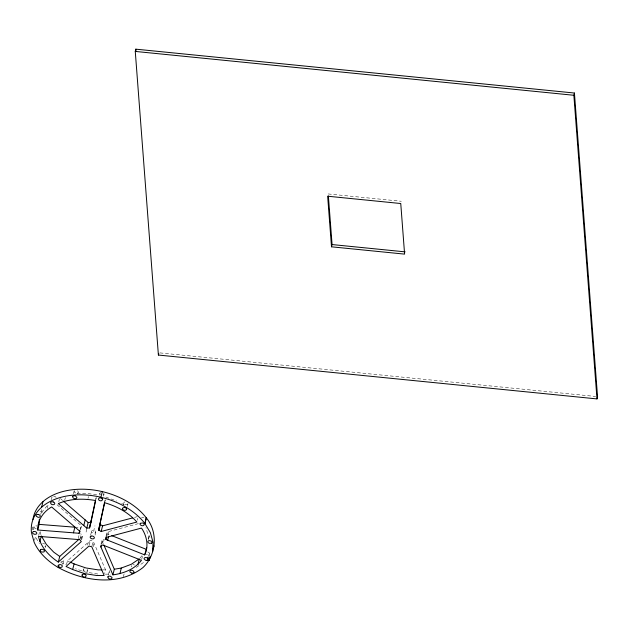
<?xml version="1.0" encoding="UTF-8"?>
<svg xmlns="http://www.w3.org/2000/svg" width="629" height="629" viewBox="0 0 629 629"><rect width="100%" height="100%" fill="white"/><g stroke="black" fill="none" stroke-linecap="round" stroke-linejoin="round"><path stroke-width="0.47" stroke-dasharray="3.15 2.36" d="M100.648 492.413L99.83 493.246L100.231 494.363A2.131 1.415 14 0 0 100.609 494.685M84.294 568.655A2.131 1.415 14 0 0 83.61 569.135L83.822 570.597A2.131 1.415 14 0 0 86.747 571.321L87.604 570.126A2.131 1.415 14 0 0 87.219 569.379M148.208 538.974L148.334 536.152L145.959 527.574M106.867 535.766L107.095 531.914L139.111 523.446M109.76 570.731A2.131 1.415 14 0 0 109.257 571.329L109.902 572.783M74.293 490.659L74.387 492.106A2.131 1.415 14 0 0 76.785 493.034A2.131 1.415 14 0 0 78.248 491.792L77.571 490.706M95.82 499.615L96.221 497.72M104.87 501.761L105.271 499.882M32.181 529.838L32.865 526.968L33.596 529.61M33.329 529.563L34.037 526.74M40.72 514.412L41.656 510.662M34.571 540.272L35.507 536.513A61.941 41.042 14 0 0 39.423 543.542M38.699 535.421L39.635 531.662M47.238 508.334L48.174 504.576L42.442 511.369L41.412 513.94M51.334 499.74L52.034 496.918A2.131 1.415 14 0 0 51.948 497.28L52.569 498.42M45.272 547.631L45.744 545.752A2.131 1.415 14 0 1 45.209 546.326L44.777 546.499M58.772 501.683L59.48 498.868M64.685 500.299L65.385 497.484M73.404 493.804L74.104 490.99M77.737 494.04L78.2 492.161M62.821 564.504L63.718 560.368A2.146 1.423 14 0 0 63.537 559.991M66.517 564.606L67.452 560.856L90.34 540.453L93.163 541.097L105.562 569.89L104.626 573.64M80.001 529.516L81.495 525.875L55.965 503.837M87.974 498.412L88.445 496.533M78.224 538.542L79.16 534.784M80.551 529.626L81.495 525.875M80.087 538.723L81.259 534.029L79.388 533.84M81.44 539.423L82.375 535.664L81.259 534.029M81.77 539.713L82.375 535.664M86.055 532.087L87.227 527.393M95.663 499.583L96.127 497.704M99.366 495.125L99.83 493.246M87.62 545.068L88.319 542.253M90.647 535.075L91.582 531.316M89.169 545.154L90.34 540.453M82.981 571.352L83.453 569.473M93.548 531.45L94.955 525.82M103.518 496.1L103.982 494.221A2.131 1.415 14 0 0 103.588 493.097M91.991 545.791L93.163 541.097M95.034 535.106L95.734 532.291M93.092 546.853L94.028 543.102M104.705 501.745L105.177 499.874M87.124 572.374L87.588 570.495M100.978 544.211L101.914 540.46L104.194 539.352L103.022 544.046M101.646 544.282L102.346 541.467M105.924 536.608L107.095 531.914M107.889 535.208L108.825 531.458M123.363 504.733L123.834 502.854M108.322 575.087L109.257 571.329M127.317 506.431L128.017 503.617M137.358 520.159L137.822 518.28M123.394 576.738L124.094 573.923M141.674 559.37L142.61 555.611M148.389 539.611L149.332 535.861M148.043 556.618L148.593 554.723M149.081 555.997L149.678 553.772M63.757 560.754L62.067 561.846A2.146 1.423 14 0 1 60.478 561.414M103.982 494.221L103.132 495.062M141.533 517.966L142.484 517.258L144.002 517.313M127.907 503.971L127.302 504.505A2.131 1.415 14 0 1 124.754 504.269A2.131 1.415 14 0 1 123.937 502.5L124.998 501.816M139.921 558.167L142.264 555.376M79.836 538.518L82.706 535.963M136.296 567.374L144.324 561.98M134.535 517.4L137.35 516.653M42.654 543.731L43.157 543.653A2.131 1.415 14 0 1 44.745 544.006M77.084 493.702L89.145 493.718L96.827 494.889M102.794 569.882L105.562 569.89M105.302 574.143L110.971 574.151M74.875 527.196L80.473 527.637M328.212 193.952L401.31 201.264M159.939 352.893L595.6 396.459M97.77 573.994L85.033 572.005L75.464 568.742M36.27 528.73L34.744 528.187A2.131 1.415 14 0 1 34.493 526.135L35.987 525.836A2.005 1.329 14 0 1 36.993 526.096M147.807 551.932L149.505 553.009A2.131 1.415 14 0 1 149.545 554.118L148.444 554.762A2.131 1.415 14 0 1 146.84 554.574L146.36 554.33M105.876 497.052L116.664 501.038M107.331 533.887L109.061 534.571M67.452 560.856L69.104 561.618M60.722 562.365L65.927 564.763M121.696 503.514L124.212 504.749M60.439 498.553L62.625 500.44M131.862 566.878L131.54 566.532A2.131 1.415 14 0 1 131.343 566.155M101.914 540.46L103.51 544.148M40.107 531.591L41.294 535.924M150.04 537.308A2.131 1.415 14 0 1 149.498 535.523M53.559 496.139A2.131 1.415 14 0 1 54.102 496.179L55.604 496.871A2.005 1.329 14 0 1 56.083 497.555M41.2 509.545A2.131 1.415 14 0 1 41.412 511.165A2.131 1.415 14 0 1 39.352 511.621M131.288 565.77A2.131 1.415 14 0 1 131.375 565.416M132.9 564.638A2.131 1.415 14 0 1 134.488 565.031M92.4 530.483L92.015 530.695A2.131 1.415 14 0 0 93.178 533.14A2.131 1.415 14 0 0 95.71 531.788A2.131 1.415 14 0 0 92.4 530.483"/><path stroke-width="0.94" d="M37.716 530.003C37.26 520.442 43.519 511.542 51.641 506.95L80.087 531.505L79.065 533.274L37.716 530.003L39.116 524.374L39.352 519.098M152.643 551.57L153.044 542.277L150.402 532.732L144.796 523.375A61.909 41.019 14 0 0 100.955 497.272L100.884 497.24A62.027 41.097 14 0 0 31.458 532.606L34.108 542.143A61.941 41.042 14 0 0 58.214 567.484L58.277 567.523C83.799 581.463 118.551 586.527 142.917 567.61C156.464 554.927 158.311 532.165 146.25 517.793A62.027 41.097 14 0 0 80.512 489.205A62.027 41.097 14 0 0 32.944 519.483M105.931 539.517L105.696 537.543L141.494 528.077C146.801 535.704 148.979 546.334 144.686 554.888L105.931 539.517L106.631 536.702M89.562 527.928L95.427 500.519C83.122 498.302 69.929 498.624 58.308 503.562L86.771 528.14L89.562 527.928L90.969 522.29L88.178 522.502L63.348 501.069M91.174 521.347L95.616 500.558M98.627 530.011L104.477 502.689C116.68 506.133 128.442 512.438 136.886 522.039L101.175 531.481L98.627 530.011L104.666 502.705M135.266 51.421L135.833 49.164L574.419 93.029L597.55 396.655L596.992 398.912L158.398 355.047L135.266 51.421L573.86 95.278L596.992 398.912M41.593 507.265L43 501.627M39.886 541.561L41.294 535.924L46.357 544.407L53.732 552.144L59.724 556.437L58.316 562.074C49.211 556.036 40.877 547.293 38.463 536.356L79.859 539.666L81.306 541.593L58.316 562.074M58.922 565.723L58.222 567.484M73.467 532.834L74.875 527.196L39.116 524.374M79.065 533.274L79.773 530.459M72.665 569.536L66.045 566.485L88.933 546.09L91.763 546.735L104.162 575.519L96.772 575.511L84.608 573.609L72.665 569.536L74.073 563.899L69.929 561.996M83.783 525.553L85.19 519.924M86.771 528.14L88.178 522.502M90.167 525.089L91.575 519.452M98.973 530.208L100.381 524.57M101.175 531.481L102.582 525.844L132.656 517.895M100.947 547.096L101.411 545.217M107.661 540.209L108.597 536.451M158.398 355.047L158.775 353.545M112.905 574.867L100.506 546.09L102.786 544.981L141.439 560.313C134.803 569.182 123.598 573.451 112.905 574.867L114.305 569.229L103.895 545.044M119.911 573.679L121.318 568.042L131.28 564.284L139.331 558.866L137.924 564.504M146.25 517.793L144.914 523.548L146.321 517.911M144.686 554.888L146.714 547.717M147.894 557.538L147.186 560.353M148.609 557.868L148.145 559.747L147.037 560.4A2.131 1.415 14 0 1 145.433 560.203L144.112 558.914A2.131 1.415 14 0 1 145.33 557.538L146.934 557.726L148.098 558.646A2.131 1.415 14 0 1 148.145 559.747L149.246 560.054M149.812 557.459L149.27 560.195M149.199 560.172L150.189 556.295M331.507 246.812L327.654 196.209L400.752 203.521L404.604 254.124L331.507 246.812L332.073 244.555L328.362 195.902M573.86 95.278L574.419 93.029M153.028 548.48L154.042 545.941M59.724 556.437L79.12 539.163M114.305 569.229L121.318 568.042M101.874 569.882L98.179 569.882L86.008 567.971L74.073 563.899M332.073 244.555L405.17 251.867M102.362 491.634L100.884 497.24M111.773 535.649L146.093 549.259M100.035 524.374L102.574 525.836M102.173 498.726L101.796 498.412A2.131 1.415 14 0 0 99.248 498.042L98.431 498.876L98.824 500A2.131 1.415 14 0 0 101.285 500.802L102.574 499.851A2.131 1.415 14 0 0 102.181 498.734M135.833 49.164L135.982 51.122M82.045 575.11L82.415 576.235A2.131 1.415 14 0 0 85.34 576.95L86.204 575.763A2.131 1.415 14 0 0 84.451 574.246A2.131 1.415 14 0 0 82.202 574.772L82.045 575.11M107.858 576.958L108.495 578.413A2.131 1.415 14 0 0 111.459 578.719L111.765 578.46A2.131 1.415 14 0 0 111.899 577.375L110.35 576.203A2.131 1.415 14 0 0 107.858 576.958M72.705 496.619L72.98 497.743A2.131 1.415 14 0 0 75.386 498.663A2.131 1.415 14 0 0 76.84 497.429L75.716 496.069A2.131 1.415 14 0 0 72.885 496.297L72.705 496.619M58.245 565.274L58.175 566.006A2.146 1.423 14 0 0 60.659 567.476L62.004 567.043L62.31 566.006A2.146 1.423 14 0 0 59.826 564.535L58.245 565.274M126.61 509.246L125.902 510.135A2.131 1.415 14 0 1 123.355 509.907A2.131 1.415 14 0 1 122.537 508.138L124.117 507.406A2.131 1.415 14 0 1 126.578 508.869L126.61 509.246M40.484 549.793L40.28 550.108A2.131 1.415 14 0 0 41.781 552.065L43.802 551.955A2.131 1.415 14 0 0 44.116 550.265A2.131 1.415 14 0 0 41.75 549.282L40.484 549.793M140.314 523.32L140.11 523.635A2.131 1.415 14 0 0 141.604 525.592L141.674 525.608A1.989 1.313 14 0 0 143.121 525.671L144.159 524.916A2.131 1.415 14 0 0 142.665 522.958L140.314 523.32M91.001 536.12L90.607 536.325A2.131 1.415 14 0 0 91.771 538.77A2.131 1.415 14 0 0 94.303 537.425A2.131 1.415 14 0 0 91.001 536.12M33.494 531.568L33.093 531.764A2.131 1.415 14 0 0 33.337 533.824L34.87 534.367L36.293 534.06A2.131 1.415 14 0 0 36.05 532L35.995 531.969A2.005 1.329 14 0 0 34.579 531.466L33.494 531.568M151.589 543.173L149.616 543.393A2.131 1.415 14 0 1 147.894 541.86A2.131 1.415 14 0 1 149.277 540.578L151.345 541.121A2.131 1.415 14 0 1 151.589 543.173M37.842 514.396L37.315 514.428A2.131 1.415 14 0 0 36.254 516.181L37.952 517.258A2.131 1.415 14 0 0 40.122 516.637A2.131 1.415 14 0 0 39.399 514.868L37.842 514.396M53.237 501.95L52.702 501.816A2.131 1.415 14 0 0 50.54 502.909L51.161 504.049A2.005 1.329 14 0 0 52.506 504.655L52.577 504.67A2.131 1.415 14 0 0 54.731 503.57L54.731 503.522A2.005 1.329 14 0 0 54.204 502.5L53.237 501.95M131.917 573.161L130.132 572.162A2.131 1.415 14 0 1 130.541 570.495A2.131 1.415 14 0 1 133.081 570.66L134.079 572.06A2.131 1.415 14 0 1 131.917 573.161"/></g></svg>
